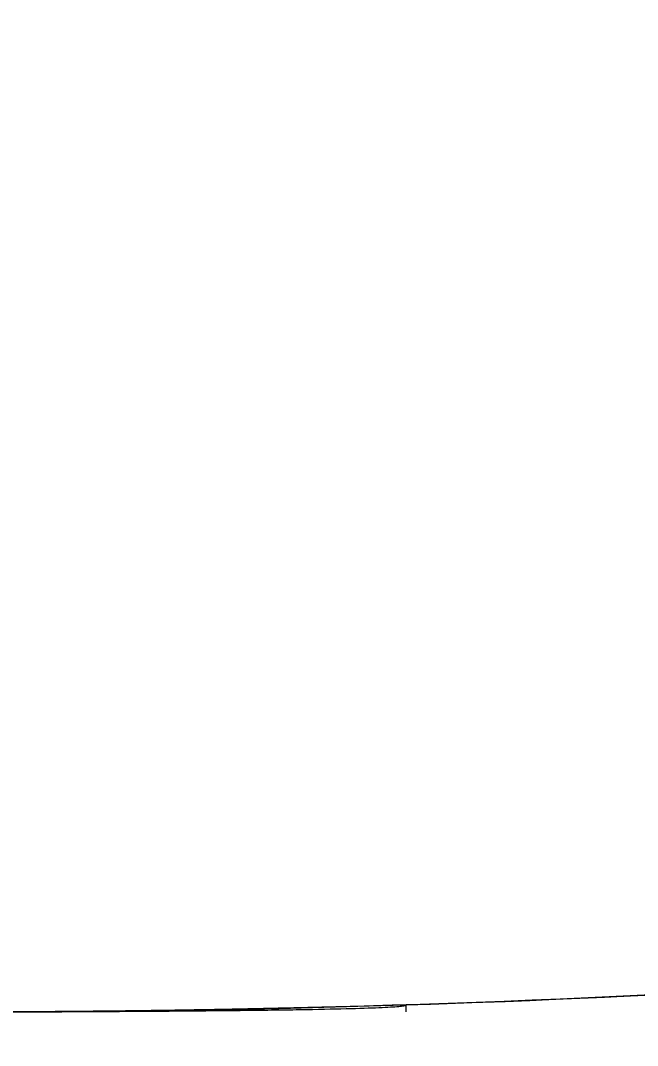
# Model space of a CAD drawing. Header units: millimetres. Extents: x 8883 to 11259, y -10160 to -6800.
# Drawn here: x 10828.18 to 10835.39, y -9136.4 to -9124.43 of the extents above; entities that cross this region are included whole.
import ezdxf

# ---------------------------------------------------------------- set-up
doc = ezdxf.new("R2010")
doc.units = ezdxf.units.MM
doc.layers.add('DIM', color=5, linetype='Continuous', lineweight=13)
doc.styles.add('ARIAL', font='arial.ttf')
doc.dimstyles.get("Standard").update_dxf_attribs({"dimtxt": 15, "dimasz": 15, "dimexe": 0.18, "dimexo": 0.0625, "dimgap": 4, "dimtad": 0, "dimdec": 1, "dimdsep": 46, "dimtxsty": 'ARIAL', "dimcen": 0, "dimclrd": 5, "dimclre": 5, "dimclrt": 5, "dimadec": 0, "dimazin": 0, "dimtfac": 1, "dimtdec": 1, "dimtofl": 0, "dimtmove": 0, "dimatfit": 3, "dimfxl": 1, "dimtolj": 1, "dimtzin": 0, "dimarcsym": 0})

# ---------------------------------------------------------------- blocks, each defined once
blk = doc.blocks.new('*D184')
at = {"layer": 'Defpoints', "color": 0, "transparency": 16777216}
for p in [(10844.315, -9079.145), (10701.336, -9125.132), (10844.315, -9299.148)]:
    blk.add_point(p, dxfattribs=at)
at = {"layer": 'DIM', "color": 5, "lineweight": -2, "transparency": 16777216}
for p, q in [((10844.315, -9079.208), (10844.315, -9299.328)), ((10701.336, -9125.194), (10701.336, -9299.328)), ((10683.336, -9299.148), (10665.336, -9299.148)), ((10701.336, -9299.148), (10719.336, -9299.148)), ((10719.336, -9299.148), (10723.685, -9299.148)), ((10826.315, -9299.148), (10771.76, -9299.148)), ((10844.315, -9299.148), (10826.315, -9299.148)), ((10862.315, -9299.148), (10880.315, -9299.148))]:
    blk.add_line(p, q, dxfattribs=at)
at = {"layer": 'DIM', "color": 5, "transparency": 16777216}
for points in [[(10683.336, -9296.148), (10683.336, -9302.148), (10701.336, -9299.148)], [(10862.315, -9296.148), (10862.315, -9302.148), (10844.315, -9299.148)]]:
    blk.add_solid(points, dxfattribs=at)
at = {"layer": 'DIM', "color": 5, "transparency": 16777216, "insert": (10747.723, -9299.148), "char_height": 18, "attachment_point": 5, "style": 'ARIAL'}
blk.add_mtext('\\A1;143', dxfattribs=at)

msp = doc.modelspace()

# ---------------------------------------------------------------- linework, layer by layer
at = {"linetype": 'Continuous', "lineweight": 18}
msp.add_line((10832.686, -9136.012), (10832.686, -9135.93), dxfattribs=at)
msp.add_arc((10827.441, -8971.573), 164.44, 257.19239, 274.96825, dxfattribs=at)
for points, knots in [([(10841.682, -9135.396), (10834.717, -9136.001), (10827.712, -9136.161), (10818.98, -9135.805), (10817.235, -9135.706), (10813.748, -9135.452), (10808.524, -9134.987), (10800.331, -9133.861), (10793.935, -9132.592), (10790.988, -9131.922)], [0, 0, 0, 0, 0.4067107, 0.4067107, 0.5083884, 0.5083884, 0.6100661, 0.8134215, 0.9892167, 0.9892167, 0.9892167, 0.9892167]), ([(10828.086, -9136.012), (10828.258, -9136.012), (10828.429, -9136.011), (10828.767, -9136.009), (10828.933, -9136.008), (10829.258, -9136.006), (10829.418, -9136.005), (10829.729, -9136.003), (10829.88, -9136.002), (10830.173, -9136), (10830.314, -9135.998), (10830.587, -9135.996), (10830.717, -9135.994), (10830.967, -9135.992), (10831.086, -9135.99), (10831.312, -9135.987), (10831.418, -9135.985), (10831.719, -9135.98), (10831.893, -9135.976), (10832.19, -9135.968), (10832.311, -9135.964), (10832.503, -9135.955), (10832.573, -9135.951), (10832.641, -9135.943), (10832.658, -9135.94), (10832.675, -9135.937), (10832.681, -9135.935), (10832.685, -9135.932), (10832.686, -9135.931), (10832.686, -9135.93), (10832.686, -9135.93), (10832.686, -9135.93), (10832.686, -9135.93), (10832.686, -9135.93), (10832.686, -9135.93), (10832.686, -9135.93), (10832.686, -9135.93), (10832.686, -9135.93), (10832.686, -9135.93), (10832.686, -9135.93), (10832.686, -9135.93), (10832.686, -9135.93)], [0, 0, 0, 0, 0.062465, 0.062465, 0.12493, 0.12493, 0.187396, 0.187396, 0.249861, 0.249861, 0.312326, 0.312326, 0.374791, 0.374791, 0.437256, 0.437256, 0.499721, 0.499721, 0.624652, 0.624652, 0.749582, 0.749582, 0.874512, 0.874512, 0.936978, 0.936978, 0.96821, 0.983827, 0.991635, 0.995539, 0.997491, 0.998467, 0.998955, 0.999199, 0.999321, 0.999382, 0.999412, 0.999412, 0.999443, 0.999443, 1, 1, 1, 1]), ([(10829.806, -9135.996), (10829.674, -9135.998), (10829.484, -9136.001), (10829.249, -9136.004), (10829.11, -9136.005), (10829.004, -9136.006), (10828.929, -9136.007), (10828.857, -9136.007), (10828.815, -9136.008), (10828.794, -9136.008)], [0, 0, 0, 0, 0.333333, 0.5, 0.666667, 0.75, 0.833333, 0.916667, 1, 1, 1, 1]), ([(10829.806, -9135.996), (10829.674, -9135.998), (10829.484, -9136.001), (10829.249, -9136.004), (10829.11, -9136.005), (10829.004, -9136.006), (10828.929, -9136.007), (10828.857, -9136.007), (10828.815, -9136.008), (10828.794, -9136.008)], [0, 0, 0, 0, 0.333333, 0.5, 0.666667, 0.75, 0.833333, 0.916667, 1, 1, 1, 1]), ([(10829.806, -9135.996), (10829.674, -9135.998), (10829.484, -9136.001), (10829.249, -9136.004), (10829.11, -9136.005), (10829.004, -9136.006), (10828.929, -9136.007), (10828.857, -9136.007), (10828.815, -9136.008), (10828.794, -9136.008)], [0, 0, 0, 0, 0.333333, 0.5, 0.666667, 0.75, 0.833333, 0.916667, 1, 1, 1, 1]), ([(10829.806, -9135.996), (10829.674, -9135.998), (10829.484, -9136.001), (10829.249, -9136.004), (10829.11, -9136.005), (10829.004, -9136.006), (10828.929, -9136.007), (10828.857, -9136.007), (10828.815, -9136.008), (10828.794, -9136.008)], [0, 0, 0, 0, 0.333333, 0.5, 0.666667, 0.75, 0.833333, 0.916667, 1, 1, 1, 1]), ([(10829.806, -9135.996), (10829.674, -9135.998), (10829.484, -9136.001), (10829.249, -9136.004), (10829.11, -9136.005), (10829.004, -9136.006), (10828.929, -9136.007), (10828.857, -9136.007), (10828.815, -9136.008), (10828.794, -9136.008)], [0, 0, 0, 0, 0.333333, 0.5, 0.666667, 0.75, 0.833333, 0.916667, 1, 1, 1, 1]), ([(10829.806, -9135.996), (10829.674, -9135.998), (10829.484, -9136.001), (10829.249, -9136.004), (10829.11, -9136.005), (10829.004, -9136.006), (10828.929, -9136.007), (10828.857, -9136.007), (10828.815, -9136.008), (10828.794, -9136.008)], [0, 0, 0, 0, 0.333333, 0.5, 0.666667, 0.75, 0.833333, 0.916667, 1, 1, 1, 1]), ([(10828.822, -9136.008), (10828.837, -9136.008), (10828.867, -9136.007), (10828.918, -9136.007), (10828.971, -9136.006), (10829.045, -9136.006), (10829.141, -9136.005), (10829.304, -9136.003), (10829.522, -9136), (10829.709, -9135.998), (10829.806, -9135.996)], [0, 0, 0, 0, 0.0625, 0.125, 0.1875, 0.25, 0.375, 0.5, 0.75, 1, 1, 1, 1]), ([(10828.822, -9136.008), (10828.837, -9136.008), (10828.867, -9136.007), (10828.918, -9136.007), (10828.971, -9136.006), (10829.045, -9136.006), (10829.141, -9136.005), (10829.304, -9136.003), (10829.522, -9136), (10829.709, -9135.998), (10829.806, -9135.996)], [0, 0, 0, 0, 0.0625, 0.125, 0.1875, 0.25, 0.375, 0.5, 0.75, 1, 1, 1, 1]), ([(10828.822, -9136.008), (10828.837, -9136.008), (10828.867, -9136.007), (10828.918, -9136.007), (10828.971, -9136.006), (10829.045, -9136.006), (10829.141, -9136.005), (10829.304, -9136.003), (10829.522, -9136), (10829.709, -9135.998), (10829.806, -9135.996)], [0, 0, 0, 0, 0.0625, 0.125, 0.1875, 0.25, 0.375, 0.5, 0.75, 1, 1, 1, 1]), ([(10828.822, -9136.008), (10828.837, -9136.008), (10828.867, -9136.007), (10828.918, -9136.007), (10828.971, -9136.006), (10829.045, -9136.006), (10829.141, -9136.005), (10829.304, -9136.003), (10829.522, -9136), (10829.709, -9135.998), (10829.806, -9135.996)], [0, 0, 0, 0, 0.0625, 0.125, 0.1875, 0.25, 0.375, 0.5, 0.75, 1, 1, 1, 1]), ([(10828.822, -9136.008), (10828.837, -9136.008), (10828.867, -9136.007), (10828.918, -9136.007), (10828.971, -9136.006), (10829.045, -9136.006), (10829.141, -9136.005), (10829.304, -9136.003), (10829.522, -9136), (10829.709, -9135.998), (10829.806, -9135.996)], [0, 0, 0, 0, 0.0625, 0.125, 0.1875, 0.25, 0.375, 0.5, 0.75, 1, 1, 1, 1]), ([(10828.822, -9136.008), (10828.837, -9136.008), (10828.867, -9136.007), (10828.918, -9136.007), (10828.971, -9136.006), (10829.045, -9136.006), (10829.141, -9136.005), (10829.304, -9136.003), (10829.522, -9136), (10829.709, -9135.998), (10829.806, -9135.996)], [0, 0, 0, 0, 0.0625, 0.125, 0.1875, 0.25, 0.375, 0.5, 0.75, 1, 1, 1, 1]), ([(10830.791, -9135.979), (10830.776, -9135.98), (10830.746, -9135.98), (10830.695, -9135.981), (10830.642, -9135.982), (10830.568, -9135.984), (10830.472, -9135.986), (10830.309, -9135.988), (10830.091, -9135.992), (10829.904, -9135.995), (10829.806, -9135.996)], [0, 0, 0, 0, 0.0625, 0.125, 0.1875, 0.25, 0.375, 0.5, 0.75, 1, 1, 1, 1]), ([(10829.806, -9135.996), (10829.903, -9135.995), (10830.09, -9135.992), (10830.308, -9135.988), (10830.47, -9135.986), (10830.566, -9135.984), (10830.64, -9135.982), (10830.693, -9135.981), (10830.744, -9135.98), (10830.774, -9135.98), (10830.789, -9135.979)], [0, 0, 0, 0, 0.25, 0.5, 0.625, 0.75, 0.8125, 0.875, 0.9375, 1, 1, 1, 1]), ([(10830.791, -9135.979), (10830.776, -9135.98), (10830.746, -9135.98), (10830.695, -9135.981), (10830.642, -9135.982), (10830.568, -9135.984), (10830.472, -9135.986), (10830.309, -9135.988), (10830.091, -9135.992), (10829.904, -9135.995), (10829.806, -9135.996)], [0, 0, 0, 0, 0.0625, 0.125, 0.1875, 0.25, 0.375, 0.5, 0.75, 1, 1, 1, 1]), ([(10829.806, -9135.996), (10829.903, -9135.995), (10830.09, -9135.992), (10830.308, -9135.988), (10830.47, -9135.986), (10830.566, -9135.984), (10830.64, -9135.982), (10830.693, -9135.981), (10830.744, -9135.98), (10830.774, -9135.98), (10830.789, -9135.979)], [0, 0, 0, 0, 0.25, 0.5, 0.625, 0.75, 0.8125, 0.875, 0.9375, 1, 1, 1, 1]), ([(10830.791, -9135.979), (10830.776, -9135.98), (10830.746, -9135.98), (10830.695, -9135.981), (10830.642, -9135.982), (10830.568, -9135.984), (10830.472, -9135.986), (10830.309, -9135.988), (10830.091, -9135.992), (10829.904, -9135.995), (10829.806, -9135.996)], [0, 0, 0, 0, 0.0625, 0.125, 0.1875, 0.25, 0.375, 0.5, 0.75, 1, 1, 1, 1]), ([(10829.806, -9135.996), (10829.903, -9135.995), (10830.09, -9135.992), (10830.308, -9135.988), (10830.47, -9135.986), (10830.566, -9135.984), (10830.64, -9135.982), (10830.693, -9135.981), (10830.744, -9135.98), (10830.774, -9135.98), (10830.789, -9135.979)], [0, 0, 0, 0, 0.25, 0.5, 0.625, 0.75, 0.8125, 0.875, 0.9375, 1, 1, 1, 1]), ([(10830.791, -9135.979), (10830.776, -9135.98), (10830.746, -9135.98), (10830.695, -9135.981), (10830.642, -9135.982), (10830.568, -9135.984), (10830.472, -9135.986), (10830.309, -9135.988), (10830.091, -9135.992), (10829.904, -9135.995), (10829.806, -9135.996)], [0, 0, 0, 0, 0.0625, 0.125, 0.1875, 0.25, 0.375, 0.5, 0.75, 1, 1, 1, 1]), ([(10829.806, -9135.996), (10829.903, -9135.995), (10830.09, -9135.992), (10830.308, -9135.988), (10830.47, -9135.986), (10830.566, -9135.984), (10830.64, -9135.982), (10830.693, -9135.981), (10830.744, -9135.98), (10830.774, -9135.98), (10830.789, -9135.979)], [0, 0, 0, 0, 0.25, 0.5, 0.625, 0.75, 0.8125, 0.875, 0.9375, 1, 1, 1, 1]), ([(10830.791, -9135.979), (10830.776, -9135.98), (10830.746, -9135.98), (10830.695, -9135.981), (10830.642, -9135.982), (10830.568, -9135.984), (10830.472, -9135.986), (10830.309, -9135.988), (10830.091, -9135.992), (10829.904, -9135.995), (10829.806, -9135.996)], [0, 0, 0, 0, 0.0625, 0.125, 0.1875, 0.25, 0.375, 0.5, 0.75, 1, 1, 1, 1]), ([(10829.806, -9135.996), (10829.903, -9135.995), (10830.09, -9135.992), (10830.308, -9135.988), (10830.47, -9135.986), (10830.566, -9135.984), (10830.64, -9135.982), (10830.693, -9135.981), (10830.744, -9135.98), (10830.774, -9135.98), (10830.789, -9135.979)], [0, 0, 0, 0, 0.25, 0.5, 0.625, 0.75, 0.8125, 0.875, 0.9375, 1, 1, 1, 1]), ([(10830.791, -9135.979), (10830.776, -9135.98), (10830.746, -9135.98), (10830.695, -9135.981), (10830.642, -9135.982), (10830.568, -9135.984), (10830.472, -9135.986), (10830.309, -9135.988), (10830.091, -9135.992), (10829.904, -9135.995), (10829.806, -9135.996)], [0, 0, 0, 0, 0.0625, 0.125, 0.1875, 0.25, 0.375, 0.5, 0.75, 1, 1, 1, 1]), ([(10829.806, -9135.996), (10829.903, -9135.995), (10830.09, -9135.992), (10830.308, -9135.988), (10830.47, -9135.986), (10830.566, -9135.984), (10830.64, -9135.982), (10830.693, -9135.981), (10830.744, -9135.98), (10830.774, -9135.98), (10830.789, -9135.979)], [0, 0, 0, 0, 0.25, 0.5, 0.625, 0.75, 0.8125, 0.875, 0.9375, 1, 1, 1, 1]), ([(10830.789, -9135.979), (10830.815, -9135.979), (10830.863, -9135.978), (10830.923, -9135.977), (10830.972, -9135.976), (10831.02, -9135.974), (10831.034, -9135.974), (10831.034, -9135.974)], [0, 0, 0, 0, 0.166667, 0.333333, 0.5, 0.666667, 1, 1, 1, 1]), ([(10830.789, -9135.979), (10830.815, -9135.979), (10830.863, -9135.978), (10830.923, -9135.977), (10830.972, -9135.976), (10831.02, -9135.974), (10831.034, -9135.974), (10831.034, -9135.974)], [0, 0, 0, 0, 0.166667, 0.333333, 0.5, 0.666667, 1, 1, 1, 1]), ([(10830.789, -9135.979), (10830.815, -9135.979), (10830.863, -9135.978), (10830.923, -9135.977), (10830.972, -9135.976), (10831.02, -9135.974), (10831.034, -9135.974), (10831.034, -9135.974)], [0, 0, 0, 0, 0.166667, 0.333333, 0.5, 0.666667, 1, 1, 1, 1]), ([(10830.789, -9135.979), (10830.815, -9135.979), (10830.863, -9135.978), (10830.923, -9135.977), (10830.972, -9135.976), (10831.02, -9135.974), (10831.034, -9135.974), (10831.034, -9135.974)], [0, 0, 0, 0, 0.166667, 0.333333, 0.5, 0.666667, 1, 1, 1, 1]), ([(10830.789, -9135.979), (10830.815, -9135.979), (10830.863, -9135.978), (10830.923, -9135.977), (10830.972, -9135.976), (10831.02, -9135.974), (10831.034, -9135.974), (10831.034, -9135.974)], [0, 0, 0, 0, 0.166667, 0.333333, 0.5, 0.666667, 1, 1, 1, 1]), ([(10830.789, -9135.979), (10830.815, -9135.979), (10830.863, -9135.978), (10830.923, -9135.977), (10830.972, -9135.976), (10831.02, -9135.974), (10831.034, -9135.974), (10831.034, -9135.974)], [0, 0, 0, 0, 0.166667, 0.333333, 0.5, 0.666667, 1, 1, 1, 1])]:
    msp.add_open_spline(points, degree=3, knots=knots, dxfattribs=at)
for points in [[(10832.39, -9135.939), (10835.492, -9135.845), (10838.591, -9135.664), (10841.682, -9135.396)], [(10828.274, -9136.011), (10828.274, -9136.011), (10828.299, -9136.011), (10828.415, -9136.011), (10828.542, -9136.01), (10828.617, -9136.009)], [(10828.274, -9136.011), (10828.274, -9136.011), (10828.299, -9136.011), (10828.415, -9136.011), (10828.542, -9136.01), (10828.617, -9136.009)], [(10828.274, -9136.011), (10828.274, -9136.011), (10828.286, -9136.011), (10828.345, -9136.011), (10828.411, -9136.011), (10828.45, -9136.01)], [(10828.473, -9136.01), (10828.428, -9136.01), (10828.354, -9136.011), (10828.288, -9136.011), (10828.274, -9136.011), (10828.274, -9136.011)], [(10828.274, -9136.011), (10828.274, -9136.011), (10828.286, -9136.011), (10828.345, -9136.011), (10828.411, -9136.011), (10828.45, -9136.01)], [(10828.274, -9136.011), (10828.274, -9136.011), (10828.286, -9136.011), (10828.345, -9136.011), (10828.411, -9136.011), (10828.45, -9136.01)], [(10828.503, -9136.01), (10828.451, -9136.01), (10828.366, -9136.011), (10828.29, -9136.011), (10828.274, -9136.011), (10828.274, -9136.011)], [(10828.503, -9136.01), (10828.451, -9136.01), (10828.366, -9136.011), (10828.29, -9136.011), (10828.274, -9136.011), (10828.274, -9136.011)], [(10828.274, -9136.011), (10828.274, -9136.011), (10828.286, -9136.011), (10828.345, -9136.011), (10828.411, -9136.011), (10828.45, -9136.01)], [(10828.503, -9136.01), (10828.451, -9136.01), (10828.366, -9136.011), (10828.29, -9136.011), (10828.274, -9136.011), (10828.274, -9136.011)], [(10828.274, -9136.011), (10828.274, -9136.011), (10828.289, -9136.011), (10828.364, -9136.011), (10828.447, -9136.01), (10828.497, -9136.01)], [(10828.503, -9136.01), (10828.451, -9136.01), (10828.366, -9136.011), (10828.29, -9136.011), (10828.274, -9136.011), (10828.274, -9136.011)], [(10828.274, -9136.011), (10828.274, -9136.011), (10828.286, -9136.011), (10828.345, -9136.011), (10828.411, -9136.011), (10828.45, -9136.01)], [(10828.274, -9136.011), (10828.274, -9136.011), (10828.289, -9136.011), (10828.364, -9136.011), (10828.447, -9136.01), (10828.497, -9136.01)], [(10828.274, -9136.011), (10828.274, -9136.011), (10828.289, -9136.011), (10828.364, -9136.011), (10828.447, -9136.01), (10828.497, -9136.01)], [(10828.274, -9136.011), (10828.274, -9136.011), (10828.286, -9136.011), (10828.345, -9136.011), (10828.411, -9136.011), (10828.45, -9136.01)], [(10828.274, -9136.011), (10828.274, -9136.011), (10828.289, -9136.011), (10828.364, -9136.011), (10828.447, -9136.01), (10828.497, -9136.01)], [(10828.473, -9136.01), (10828.428, -9136.01), (10828.354, -9136.011), (10828.288, -9136.011), (10828.274, -9136.011), (10828.274, -9136.011)], [(10828.372, -9136.011), (10828.35, -9136.011), (10828.314, -9136.011), (10828.281, -9136.011), (10828.274, -9136.011), (10828.274, -9136.011)], [(10828.372, -9136.011), (10828.35, -9136.011), (10828.314, -9136.011), (10828.281, -9136.011), (10828.274, -9136.011), (10828.274, -9136.011)], [(10828.372, -9136.011), (10828.35, -9136.011), (10828.314, -9136.011), (10828.281, -9136.011), (10828.274, -9136.011), (10828.274, -9136.011)], [(10828.372, -9136.011), (10828.35, -9136.011), (10828.314, -9136.011), (10828.281, -9136.011), (10828.274, -9136.011), (10828.274, -9136.011)], [(10828.372, -9136.011), (10828.35, -9136.011), (10828.314, -9136.011), (10828.281, -9136.011), (10828.274, -9136.011), (10828.274, -9136.011)], [(10828.372, -9136.011), (10828.35, -9136.011), (10828.314, -9136.011), (10828.281, -9136.011), (10828.274, -9136.011), (10828.274, -9136.011)], [(10828.653, -9136.009), (10828.612, -9136.009), (10828.537, -9136.01), (10828.445, -9136.01), (10828.394, -9136.011), (10828.372, -9136.011)], [(10828.653, -9136.009), (10828.612, -9136.009), (10828.537, -9136.01), (10828.445, -9136.01), (10828.394, -9136.011), (10828.372, -9136.011)], [(10828.653, -9136.009), (10828.612, -9136.009), (10828.537, -9136.01), (10828.445, -9136.01), (10828.394, -9136.011), (10828.372, -9136.011)], [(10828.653, -9136.009), (10828.612, -9136.009), (10828.537, -9136.01), (10828.445, -9136.01), (10828.394, -9136.011), (10828.372, -9136.011)], [(10828.653, -9136.009), (10828.612, -9136.009), (10828.537, -9136.01), (10828.445, -9136.01), (10828.394, -9136.011), (10828.372, -9136.011)], [(10828.653, -9136.009), (10828.612, -9136.009), (10828.537, -9136.01), (10828.445, -9136.01), (10828.394, -9136.011), (10828.372, -9136.011)], [(10828.45, -9136.01), (10828.49, -9136.01), (10828.58, -9136.01), (10828.751, -9136.008), (10828.881, -9136.007), (10828.951, -9136.007)], [(10828.45, -9136.01), (10828.49, -9136.01), (10828.58, -9136.01), (10828.751, -9136.008), (10828.881, -9136.007), (10828.951, -9136.007)], [(10828.45, -9136.01), (10828.49, -9136.01), (10828.58, -9136.01), (10828.751, -9136.008), (10828.881, -9136.007), (10828.951, -9136.007)], [(10828.45, -9136.01), (10828.49, -9136.01), (10828.58, -9136.01), (10828.751, -9136.008), (10828.881, -9136.007), (10828.951, -9136.007)], [(10828.45, -9136.01), (10828.49, -9136.01), (10828.58, -9136.01), (10828.751, -9136.008), (10828.881, -9136.007), (10828.951, -9136.007)], [(10828.45, -9136.01), (10828.49, -9136.01), (10828.58, -9136.01), (10828.751, -9136.008), (10828.881, -9136.007), (10828.951, -9136.007)], [(10829.021, -9136.006), (10828.944, -9136.007), (10828.802, -9136.008), (10828.617, -9136.009), (10828.517, -9136.01), (10828.473, -9136.01)], [(10829.021, -9136.006), (10828.944, -9136.007), (10828.802, -9136.008), (10828.617, -9136.009), (10828.517, -9136.01), (10828.473, -9136.01)], [(10828.497, -9136.01), (10828.546, -9136.01), (10828.653, -9136.009), (10828.837, -9136.008), (10828.975, -9136.006), (10829.047, -9136.006)], [(10828.497, -9136.01), (10828.546, -9136.01), (10828.653, -9136.009), (10828.837, -9136.008), (10828.975, -9136.006), (10829.047, -9136.006)], [(10828.497, -9136.01), (10828.546, -9136.01), (10828.653, -9136.009), (10828.837, -9136.008), (10828.975, -9136.006), (10829.047, -9136.006)], [(10828.497, -9136.01), (10828.546, -9136.01), (10828.653, -9136.009), (10828.837, -9136.008), (10828.975, -9136.006), (10829.047, -9136.006)], [(10829.057, -9136.005), (10828.985, -9136.006), (10828.847, -9136.007), (10828.661, -9136.009), (10828.553, -9136.01), (10828.503, -9136.01)], [(10829.057, -9136.005), (10828.985, -9136.006), (10828.847, -9136.007), (10828.661, -9136.009), (10828.553, -9136.01), (10828.503, -9136.01)], [(10829.057, -9136.005), (10828.985, -9136.006), (10828.847, -9136.007), (10828.661, -9136.009), (10828.553, -9136.01), (10828.503, -9136.01)], [(10829.057, -9136.005), (10828.985, -9136.006), (10828.847, -9136.007), (10828.661, -9136.009), (10828.553, -9136.01), (10828.503, -9136.01)], [(10828.576, -9136.01), (10828.576, -9136.01), (10828.588, -9136.009), (10828.641, -9136.009), (10828.7, -9136.009), (10828.735, -9136.008)], [(10828.576, -9136.01), (10828.576, -9136.01), (10828.588, -9136.009), (10828.641, -9136.009), (10828.7, -9136.009), (10828.735, -9136.008)], [(10828.576, -9136.01), (10828.576, -9136.01), (10828.587, -9136.009), (10828.633, -9136.009), (10828.685, -9136.009), (10828.716, -9136.009)], [(10828.674, -9136.009), (10828.653, -9136.009), (10828.616, -9136.009), (10828.584, -9136.009), (10828.576, -9136.01), (10828.576, -9136.01)], [(10828.576, -9136.01), (10828.576, -9136.01), (10828.587, -9136.009), (10828.633, -9136.009), (10828.685, -9136.009), (10828.716, -9136.009)], [(10828.711, -9136.009), (10828.681, -9136.009), (10828.631, -9136.009), (10828.586, -9136.009), (10828.576, -9136.01), (10828.576, -9136.01)], [(10828.711, -9136.009), (10828.681, -9136.009), (10828.631, -9136.009), (10828.586, -9136.009), (10828.576, -9136.01), (10828.576, -9136.01)], [(10828.711, -9136.009), (10828.681, -9136.009), (10828.631, -9136.009), (10828.586, -9136.009), (10828.576, -9136.01), (10828.576, -9136.01)], [(10828.576, -9136.01), (10828.576, -9136.01), (10828.587, -9136.009), (10828.633, -9136.009), (10828.685, -9136.009), (10828.716, -9136.009)], [(10828.711, -9136.009), (10828.681, -9136.009), (10828.631, -9136.009), (10828.586, -9136.009), (10828.576, -9136.01), (10828.576, -9136.01)], [(10828.674, -9136.009), (10828.653, -9136.009), (10828.616, -9136.009), (10828.584, -9136.009), (10828.576, -9136.01), (10828.576, -9136.01)], [(10828.576, -9136.01), (10828.576, -9136.01), (10828.587, -9136.009), (10828.633, -9136.009), (10828.685, -9136.009), (10828.716, -9136.009)], [(10828.794, -9136.008), (10828.77, -9136.008), (10828.727, -9136.008), (10828.673, -9136.009), (10828.63, -9136.009), (10828.6, -9136.009), (10828.582, -9136.009), (10828.578, -9136.01), (10828.578, -9136.01)], [(10828.578, -9136.01), (10828.578, -9136.01), (10828.583, -9136.009), (10828.604, -9136.009), (10828.639, -9136.009), (10828.687, -9136.009), (10828.748, -9136.008), (10828.796, -9136.008), (10828.822, -9136.008)], [(10828.794, -9136.008), (10828.77, -9136.008), (10828.727, -9136.008), (10828.673, -9136.009), (10828.63, -9136.009), (10828.6, -9136.009), (10828.582, -9136.009), (10828.578, -9136.01), (10828.578, -9136.01)], [(10828.578, -9136.01), (10828.578, -9136.01), (10828.583, -9136.009), (10828.604, -9136.009), (10828.639, -9136.009), (10828.687, -9136.009), (10828.748, -9136.008), (10828.796, -9136.008), (10828.822, -9136.008)], [(10828.794, -9136.008), (10828.77, -9136.008), (10828.727, -9136.008), (10828.673, -9136.009), (10828.63, -9136.009), (10828.6, -9136.009), (10828.582, -9136.009), (10828.578, -9136.01), (10828.578, -9136.01)], [(10828.578, -9136.01), (10828.578, -9136.01), (10828.583, -9136.009), (10828.604, -9136.009), (10828.639, -9136.009), (10828.687, -9136.009), (10828.748, -9136.008), (10828.796, -9136.008), (10828.822, -9136.008)], [(10828.794, -9136.008), (10828.77, -9136.008), (10828.727, -9136.008), (10828.673, -9136.009), (10828.63, -9136.009), (10828.6, -9136.009), (10828.582, -9136.009), (10828.578, -9136.01), (10828.578, -9136.01)], [(10828.578, -9136.01), (10828.578, -9136.01), (10828.583, -9136.009), (10828.604, -9136.009), (10828.639, -9136.009), (10828.687, -9136.009), (10828.748, -9136.008), (10828.796, -9136.008), (10828.822, -9136.008)], [(10828.794, -9136.008), (10828.77, -9136.008), (10828.727, -9136.008), (10828.673, -9136.009), (10828.63, -9136.009), (10828.6, -9136.009), (10828.582, -9136.009), (10828.578, -9136.01), (10828.578, -9136.01)], [(10828.578, -9136.01), (10828.578, -9136.01), (10828.583, -9136.009), (10828.604, -9136.009), (10828.639, -9136.009), (10828.687, -9136.009), (10828.748, -9136.008), (10828.796, -9136.008), (10828.822, -9136.008)], [(10828.578, -9136.01), (10828.578, -9136.01), (10828.583, -9136.009), (10828.604, -9136.009), (10828.639, -9136.009), (10828.687, -9136.009), (10828.748, -9136.008), (10828.796, -9136.008), (10828.822, -9136.008)], [(10828.794, -9136.008), (10828.77, -9136.008), (10828.727, -9136.008), (10828.673, -9136.009), (10828.63, -9136.009), (10828.6, -9136.009), (10828.582, -9136.009), (10828.578, -9136.01), (10828.578, -9136.01)], [(10828.617, -9136.009), (10828.719, -9136.009), (10828.957, -9136.007), (10829.394, -9136.002), (10829.713, -9135.998), (10829.882, -9135.995)], [(10828.617, -9136.009), (10828.719, -9136.009), (10828.957, -9136.007), (10829.394, -9136.002), (10829.713, -9135.998), (10829.882, -9135.995)], [(10829.098, -9136.005), (10829.043, -9136.006), (10828.936, -9136.007), (10828.786, -9136.008), (10828.696, -9136.009), (10828.653, -9136.009)], [(10829.098, -9136.005), (10829.043, -9136.006), (10828.936, -9136.007), (10828.786, -9136.008), (10828.696, -9136.009), (10828.653, -9136.009)], [(10829.098, -9136.005), (10829.043, -9136.006), (10828.936, -9136.007), (10828.786, -9136.008), (10828.696, -9136.009), (10828.653, -9136.009)], [(10829.098, -9136.005), (10829.043, -9136.006), (10828.936, -9136.007), (10828.786, -9136.008), (10828.696, -9136.009), (10828.653, -9136.009)], [(10829.098, -9136.005), (10829.043, -9136.006), (10828.936, -9136.007), (10828.786, -9136.008), (10828.696, -9136.009), (10828.653, -9136.009)], [(10829.098, -9136.005), (10829.043, -9136.006), (10828.936, -9136.007), (10828.786, -9136.008), (10828.696, -9136.009), (10828.653, -9136.009)], [(10829.045, -9136.006), (10828.993, -9136.006), (10828.895, -9136.007), (10828.769, -9136.008), (10828.703, -9136.009), (10828.674, -9136.009)], [(10829.045, -9136.006), (10828.993, -9136.006), (10828.895, -9136.007), (10828.769, -9136.008), (10828.703, -9136.009), (10828.674, -9136.009)], [(10829.035, -9136.006), (10828.993, -9136.006), (10828.913, -9136.007), (10828.804, -9136.008), (10828.741, -9136.008), (10828.711, -9136.009)], [(10829.035, -9136.006), (10828.993, -9136.006), (10828.913, -9136.007), (10828.804, -9136.008), (10828.741, -9136.008), (10828.711, -9136.009)], [(10829.035, -9136.006), (10828.993, -9136.006), (10828.913, -9136.007), (10828.804, -9136.008), (10828.741, -9136.008), (10828.711, -9136.009)], [(10829.035, -9136.006), (10828.993, -9136.006), (10828.913, -9136.007), (10828.804, -9136.008), (10828.741, -9136.008), (10828.711, -9136.009)], [(10828.716, -9136.009), (10828.746, -9136.008), (10828.812, -9136.008), (10828.926, -9136.007), (10829.011, -9136.006), (10829.055, -9136.006)], [(10828.716, -9136.009), (10828.746, -9136.008), (10828.812, -9136.008), (10828.926, -9136.007), (10829.011, -9136.006), (10829.055, -9136.006)], [(10828.716, -9136.009), (10828.746, -9136.008), (10828.812, -9136.008), (10828.926, -9136.007), (10829.011, -9136.006), (10829.055, -9136.006)], [(10828.716, -9136.009), (10828.746, -9136.008), (10828.812, -9136.008), (10828.926, -9136.007), (10829.011, -9136.006), (10829.055, -9136.006)], [(10828.735, -9136.008), (10828.761, -9136.008), (10828.822, -9136.008), (10828.93, -9136.007), (10829.008, -9136.006), (10829.049, -9136.006)], [(10828.735, -9136.008), (10828.761, -9136.008), (10828.822, -9136.008), (10828.93, -9136.007), (10829.008, -9136.006), (10829.049, -9136.006)], [(10828.951, -9136.007), (10829.036, -9136.006), (10829.214, -9136.004), (10829.502, -9136.001), (10829.703, -9135.998), (10829.806, -9135.996)], [(10828.951, -9136.007), (10829.036, -9136.006), (10829.214, -9136.004), (10829.502, -9136.001), (10829.703, -9135.998), (10829.806, -9135.996)], [(10828.951, -9136.007), (10829.036, -9136.006), (10829.214, -9136.004), (10829.502, -9136.001), (10829.703, -9135.998), (10829.806, -9135.996)], [(10828.951, -9136.007), (10829.036, -9136.006), (10829.214, -9136.004), (10829.502, -9136.001), (10829.703, -9135.998), (10829.806, -9135.996)], [(10828.951, -9136.007), (10829.036, -9136.006), (10829.214, -9136.004), (10829.502, -9136.001), (10829.703, -9135.998), (10829.806, -9135.996)], [(10828.951, -9136.007), (10829.036, -9136.006), (10829.214, -9136.004), (10829.502, -9136.001), (10829.703, -9135.998), (10829.806, -9135.996)], [(10829.049, -9136.006), (10829.04, -9136.006), (10829.03, -9136.006), (10829.021, -9136.006)], [(10829.049, -9136.006), (10829.04, -9136.006), (10829.03, -9136.006), (10829.021, -9136.006)], [(10829.383, -9136.002), (10829.353, -9136.002), (10829.287, -9136.003), (10829.17, -9136.004), (10829.082, -9136.005), (10829.035, -9136.006)], [(10829.383, -9136.002), (10829.353, -9136.002), (10829.287, -9136.003), (10829.17, -9136.004), (10829.082, -9136.005), (10829.035, -9136.006)], [(10829.383, -9136.002), (10829.353, -9136.002), (10829.287, -9136.003), (10829.17, -9136.004), (10829.082, -9136.005), (10829.035, -9136.006)], [(10829.383, -9136.002), (10829.353, -9136.002), (10829.287, -9136.003), (10829.17, -9136.004), (10829.082, -9136.005), (10829.035, -9136.006)], [(10829.739, -9135.997), (10829.654, -9135.999), (10829.489, -9136.001), (10829.255, -9136.003), (10829.112, -9136.005), (10829.045, -9136.006)], [(10829.739, -9135.997), (10829.654, -9135.999), (10829.489, -9136.001), (10829.255, -9136.003), (10829.112, -9136.005), (10829.045, -9136.006)], [(10829.047, -9136.006), (10829.095, -9136.005), (10829.186, -9136.004), (10829.313, -9136.003), (10829.386, -9136.002), (10829.42, -9136.002)], [(10829.047, -9136.006), (10829.095, -9136.005), (10829.186, -9136.004), (10829.313, -9136.003), (10829.386, -9136.002), (10829.42, -9136.002)], [(10829.047, -9136.006), (10829.095, -9136.005), (10829.186, -9136.004), (10829.313, -9136.003), (10829.386, -9136.002), (10829.42, -9136.002)], [(10829.047, -9136.006), (10829.095, -9136.005), (10829.186, -9136.004), (10829.313, -9136.003), (10829.386, -9136.002), (10829.42, -9136.002)], [(10829.055, -9136.006), (10829.098, -9136.005), (10829.179, -9136.004), (10829.29, -9136.003), (10829.354, -9136.002), (10829.385, -9136.002)], [(10829.055, -9136.006), (10829.098, -9136.005), (10829.179, -9136.004), (10829.29, -9136.003), (10829.354, -9136.002), (10829.385, -9136.002)], [(10829.055, -9136.006), (10829.098, -9136.005), (10829.179, -9136.004), (10829.29, -9136.003), (10829.354, -9136.002), (10829.385, -9136.002)], [(10829.055, -9136.006), (10829.098, -9136.005), (10829.179, -9136.004), (10829.29, -9136.003), (10829.354, -9136.002), (10829.385, -9136.002)], [(10829.422, -9136.002), (10829.388, -9136.002), (10829.316, -9136.003), (10829.193, -9136.004), (10829.104, -9136.005), (10829.057, -9136.005)], [(10829.422, -9136.002), (10829.388, -9136.002), (10829.316, -9136.003), (10829.193, -9136.004), (10829.104, -9136.005), (10829.057, -9136.005)], [(10829.422, -9136.002), (10829.388, -9136.002), (10829.316, -9136.003), (10829.193, -9136.004), (10829.104, -9136.005), (10829.057, -9136.005)], [(10829.422, -9136.002), (10829.388, -9136.002), (10829.316, -9136.003), (10829.193, -9136.004), (10829.104, -9136.005), (10829.057, -9136.005)], [(10829.806, -9135.996), (10829.722, -9135.998), (10829.558, -9136), (10829.32, -9136.003), (10829.171, -9136.004), (10829.098, -9136.005)], [(10829.806, -9135.996), (10829.722, -9135.998), (10829.558, -9136), (10829.32, -9136.003), (10829.171, -9136.004), (10829.098, -9136.005)], [(10829.806, -9135.996), (10829.722, -9135.998), (10829.558, -9136), (10829.32, -9136.003), (10829.171, -9136.004), (10829.098, -9136.005)], [(10829.806, -9135.996), (10829.722, -9135.998), (10829.558, -9136), (10829.32, -9136.003), (10829.171, -9136.004), (10829.098, -9136.005)], [(10829.806, -9135.996), (10829.722, -9135.998), (10829.558, -9136), (10829.32, -9136.003), (10829.171, -9136.004), (10829.098, -9136.005)], [(10829.806, -9135.996), (10829.722, -9135.998), (10829.558, -9136), (10829.32, -9136.003), (10829.171, -9136.004), (10829.098, -9136.005)], [(10829.612, -9135.999), (10829.551, -9136), (10829.451, -9136.001), (10829.36, -9136.002), (10829.34, -9136.002), (10829.34, -9136.002)], [(10829.612, -9135.999), (10829.551, -9136), (10829.451, -9136.001), (10829.36, -9136.002), (10829.34, -9136.002), (10829.34, -9136.002)], [(10829.34, -9136.002), (10829.34, -9136.002), (10829.347, -9136.002), (10829.379, -9136.002), (10829.416, -9136.002), (10829.438, -9136.001)], [(10829.34, -9136.002), (10829.34, -9136.002), (10829.347, -9136.002), (10829.379, -9136.002), (10829.416, -9136.002), (10829.438, -9136.001)], [(10829.518, -9136), (10829.518, -9136), (10829.509, -9136), (10829.464, -9136.001), (10829.414, -9136.002), (10829.383, -9136.002)], [(10829.518, -9136), (10829.518, -9136), (10829.509, -9136), (10829.464, -9136.001), (10829.414, -9136.002), (10829.383, -9136.002)], [(10829.518, -9136), (10829.518, -9136), (10829.509, -9136), (10829.464, -9136.001), (10829.414, -9136.002), (10829.383, -9136.002)], [(10829.518, -9136), (10829.518, -9136), (10829.509, -9136), (10829.464, -9136.001), (10829.414, -9136.002), (10829.383, -9136.002)], [(10829.385, -9136.002), (10829.415, -9136.002), (10829.465, -9136.001), (10829.509, -9136), (10829.518, -9136), (10829.518, -9136)], [(10829.385, -9136.002), (10829.415, -9136.002), (10829.465, -9136.001), (10829.509, -9136), (10829.518, -9136), (10829.518, -9136)], [(10829.385, -9136.002), (10829.415, -9136.002), (10829.465, -9136.001), (10829.509, -9136), (10829.518, -9136), (10829.518, -9136)], [(10829.385, -9136.002), (10829.415, -9136.002), (10829.465, -9136.001), (10829.509, -9136), (10829.518, -9136), (10829.518, -9136)], [(10829.42, -9136.002), (10829.456, -9136.001), (10829.521, -9136), (10829.602, -9135.999), (10829.642, -9135.999), (10829.659, -9135.998)], [(10829.42, -9136.002), (10829.456, -9136.001), (10829.521, -9136), (10829.602, -9135.999), (10829.642, -9135.999), (10829.659, -9135.998)], [(10829.42, -9136.002), (10829.456, -9136.001), (10829.521, -9136), (10829.602, -9135.999), (10829.642, -9135.999), (10829.659, -9135.998)], [(10829.42, -9136.002), (10829.456, -9136.001), (10829.521, -9136), (10829.602, -9135.999), (10829.642, -9135.999), (10829.659, -9135.998)], [(10829.659, -9135.998), (10829.641, -9135.999), (10829.601, -9135.999), (10829.521, -9136), (10829.457, -9136.001), (10829.422, -9136.002)], [(10829.659, -9135.998), (10829.641, -9135.999), (10829.601, -9135.999), (10829.521, -9136), (10829.457, -9136.001), (10829.422, -9136.002)], [(10829.659, -9135.998), (10829.641, -9135.999), (10829.601, -9135.999), (10829.521, -9136), (10829.457, -9136.001), (10829.422, -9136.002)], [(10829.659, -9135.998), (10829.641, -9135.999), (10829.601, -9135.999), (10829.521, -9136), (10829.457, -9136.001), (10829.422, -9136.002)], [(10829.438, -9136.001), (10829.459, -9136.001), (10829.511, -9136), (10829.612, -9135.999), (10829.694, -9135.998), (10829.739, -9135.997)], [(10829.438, -9136.001), (10829.459, -9136.001), (10829.511, -9136), (10829.612, -9135.999), (10829.694, -9135.998), (10829.739, -9135.997)], [(10830.312, -9135.988), (10830.218, -9135.99), (10830.04, -9135.993), (10829.805, -9135.996), (10829.673, -9135.998), (10829.612, -9135.999)], [(10830.312, -9135.988), (10830.218, -9135.99), (10830.04, -9135.993), (10829.805, -9135.996), (10829.673, -9135.998), (10829.612, -9135.999)], [(10829.95, -9135.994), (10829.905, -9135.995), (10829.824, -9135.996), (10829.726, -9135.998), (10829.679, -9135.998), (10829.659, -9135.998)], [(10829.95, -9135.994), (10829.905, -9135.995), (10829.824, -9135.996), (10829.726, -9135.998), (10829.679, -9135.998), (10829.659, -9135.998)], [(10829.95, -9135.994), (10829.905, -9135.995), (10829.824, -9135.996), (10829.726, -9135.998), (10829.679, -9135.998), (10829.659, -9135.998)], [(10829.95, -9135.994), (10829.905, -9135.995), (10829.824, -9135.996), (10829.726, -9135.998), (10829.679, -9135.998), (10829.659, -9135.998)], [(10829.659, -9135.998), (10829.675, -9135.998), (10829.716, -9135.998), (10829.807, -9135.996), (10829.885, -9135.995), (10829.929, -9135.995)], [(10829.659, -9135.998), (10829.675, -9135.998), (10829.716, -9135.998), (10829.807, -9135.996), (10829.885, -9135.995), (10829.929, -9135.995)], [(10829.659, -9135.998), (10829.675, -9135.998), (10829.716, -9135.998), (10829.807, -9135.996), (10829.885, -9135.995), (10829.929, -9135.995)], [(10829.659, -9135.998), (10829.675, -9135.998), (10829.716, -9135.998), (10829.807, -9135.996), (10829.885, -9135.995), (10829.929, -9135.995)], [(10829.845, -9135.996), (10829.805, -9135.996), (10829.739, -9135.997), (10829.678, -9135.998), (10829.665, -9135.998), (10829.665, -9135.998)], [(10829.665, -9135.998), (10829.665, -9135.998), (10829.678, -9135.998), (10829.739, -9135.997), (10829.805, -9135.996), (10829.845, -9135.996)], [(10829.665, -9135.998), (10829.665, -9135.998), (10829.678, -9135.998), (10829.739, -9135.997), (10829.805, -9135.996), (10829.845, -9135.996)], [(10829.845, -9135.996), (10829.805, -9135.996), (10829.739, -9135.997), (10829.678, -9135.998), (10829.665, -9135.998), (10829.665, -9135.998)], [(10829.806, -9135.996), (10829.968, -9135.994), (10830.275, -9135.989), (10830.696, -9135.981), (10830.927, -9135.977), (10831.027, -9135.974)], [(10829.806, -9135.996), (10829.968, -9135.994), (10830.275, -9135.989), (10830.696, -9135.981), (10830.927, -9135.977), (10831.027, -9135.974)], [(10829.806, -9135.996), (10829.968, -9135.994), (10830.275, -9135.989), (10830.696, -9135.981), (10830.927, -9135.977), (10831.027, -9135.974)], [(10829.806, -9135.996), (10829.968, -9135.994), (10830.275, -9135.989), (10830.696, -9135.981), (10830.927, -9135.977), (10831.027, -9135.974)], [(10829.806, -9135.996), (10829.968, -9135.994), (10830.275, -9135.989), (10830.696, -9135.981), (10830.927, -9135.977), (10831.027, -9135.974)], [(10829.806, -9135.996), (10829.968, -9135.994), (10830.275, -9135.989), (10830.696, -9135.981), (10830.927, -9135.977), (10831.027, -9135.974)], [(10830.659, -9135.982), (10830.574, -9135.984), (10830.397, -9135.987), (10830.11, -9135.992), (10829.909, -9135.995), (10829.806, -9135.996)], [(10830.659, -9135.982), (10830.574, -9135.984), (10830.397, -9135.987), (10830.11, -9135.992), (10829.909, -9135.995), (10829.806, -9135.996)], [(10830.659, -9135.982), (10830.574, -9135.984), (10830.397, -9135.987), (10830.11, -9135.992), (10829.909, -9135.995), (10829.806, -9135.996)], [(10830.659, -9135.982), (10830.574, -9135.984), (10830.397, -9135.987), (10830.11, -9135.992), (10829.909, -9135.995), (10829.806, -9135.996)], [(10830.659, -9135.982), (10830.574, -9135.984), (10830.397, -9135.987), (10830.11, -9135.992), (10829.909, -9135.995), (10829.806, -9135.996)], [(10830.659, -9135.982), (10830.574, -9135.984), (10830.397, -9135.987), (10830.11, -9135.992), (10829.909, -9135.995), (10829.806, -9135.996)], [(10829.991, -9135.994), (10829.953, -9135.994), (10829.889, -9135.995), (10829.831, -9135.996), (10829.819, -9135.996), (10829.819, -9135.996)], [(10829.991, -9135.994), (10829.953, -9135.994), (10829.889, -9135.995), (10829.831, -9135.996), (10829.819, -9135.996), (10829.819, -9135.996)], [(10829.991, -9135.994), (10829.953, -9135.994), (10829.889, -9135.995), (10829.831, -9135.996), (10829.819, -9135.996), (10829.819, -9135.996)], [(10829.819, -9135.996), (10829.819, -9135.996), (10829.832, -9135.996), (10829.89, -9135.995), (10829.955, -9135.994), (10829.993, -9135.994)], [(10829.991, -9135.994), (10829.953, -9135.994), (10829.889, -9135.995), (10829.831, -9135.996), (10829.819, -9135.996), (10829.819, -9135.996)], [(10829.819, -9135.996), (10829.819, -9135.996), (10829.832, -9135.996), (10829.89, -9135.995), (10829.955, -9135.994), (10829.993, -9135.994)], [(10829.819, -9135.996), (10829.819, -9135.996), (10829.832, -9135.996), (10829.89, -9135.995), (10829.955, -9135.994), (10829.993, -9135.994)], [(10829.819, -9135.996), (10829.819, -9135.996), (10829.832, -9135.996), (10829.89, -9135.995), (10829.955, -9135.994), (10829.993, -9135.994)], [(10829.845, -9135.996), (10829.865, -9135.996), (10829.908, -9135.995), (10829.98, -9135.994), (10830.06, -9135.993), (10830.147, -9135.991), (10830.238, -9135.99), (10830.302, -9135.989), (10830.334, -9135.988)], [(10829.845, -9135.996), (10829.865, -9135.996), (10829.908, -9135.995), (10829.98, -9135.994), (10830.06, -9135.993), (10830.147, -9135.991), (10830.238, -9135.99), (10830.302, -9135.989), (10830.334, -9135.988)], [(10830.314, -9135.988), (10830.251, -9135.989), (10830.132, -9135.991), (10829.973, -9135.994), (10829.885, -9135.995), (10829.845, -9135.996)], [(10830.314, -9135.988), (10830.251, -9135.989), (10830.132, -9135.991), (10829.973, -9135.994), (10829.885, -9135.995), (10829.845, -9135.996)], [(10829.882, -9135.995), (10830.032, -9135.993), (10830.314, -9135.989), (10830.702, -9135.981), (10830.911, -9135.977), (10831, -9135.975)], [(10829.882, -9135.995), (10830.032, -9135.993), (10830.314, -9135.989), (10830.702, -9135.981), (10830.911, -9135.977), (10831, -9135.975)], [(10829.929, -9135.995), (10829.973, -9135.994), (10830.067, -9135.992), (10830.234, -9135.99), (10830.355, -9135.988), (10830.418, -9135.986)], [(10829.929, -9135.995), (10829.973, -9135.994), (10830.067, -9135.992), (10830.234, -9135.99), (10830.355, -9135.988), (10830.418, -9135.986)], [(10829.929, -9135.995), (10829.973, -9135.994), (10830.067, -9135.992), (10830.234, -9135.99), (10830.355, -9135.988), (10830.418, -9135.986)], [(10829.929, -9135.995), (10829.973, -9135.994), (10830.067, -9135.992), (10830.234, -9135.99), (10830.355, -9135.988), (10830.418, -9135.986)], [(10830.428, -9135.986), (10830.367, -9135.987), (10830.25, -9135.989), (10830.09, -9135.992), (10829.995, -9135.994), (10829.95, -9135.994)], [(10830.428, -9135.986), (10830.367, -9135.987), (10830.25, -9135.989), (10830.09, -9135.992), (10829.995, -9135.994), (10829.95, -9135.994)], [(10830.428, -9135.986), (10830.367, -9135.987), (10830.25, -9135.989), (10830.09, -9135.992), (10829.995, -9135.994), (10829.95, -9135.994)], [(10830.428, -9135.986), (10830.367, -9135.987), (10830.25, -9135.989), (10830.09, -9135.992), (10829.995, -9135.994), (10829.95, -9135.994)], [(10830.42, -9135.986), (10830.362, -9135.988), (10830.253, -9135.989), (10830.109, -9135.992), (10830.028, -9135.993), (10829.991, -9135.994)], [(10830.42, -9135.986), (10830.362, -9135.988), (10830.253, -9135.989), (10830.109, -9135.992), (10830.028, -9135.993), (10829.991, -9135.994)], [(10830.42, -9135.986), (10830.362, -9135.988), (10830.253, -9135.989), (10830.109, -9135.992), (10830.028, -9135.993), (10829.991, -9135.994)], [(10830.42, -9135.986), (10830.362, -9135.988), (10830.253, -9135.989), (10830.109, -9135.992), (10830.028, -9135.993), (10829.991, -9135.994)], [(10829.993, -9135.994), (10830.031, -9135.993), (10830.115, -9135.992), (10830.262, -9135.989), (10830.373, -9135.987), (10830.433, -9135.986)], [(10829.993, -9135.994), (10830.031, -9135.993), (10830.115, -9135.992), (10830.262, -9135.989), (10830.373, -9135.987), (10830.433, -9135.986)], [(10829.993, -9135.994), (10830.031, -9135.993), (10830.115, -9135.992), (10830.262, -9135.989), (10830.373, -9135.987), (10830.433, -9135.986)], [(10829.993, -9135.994), (10830.031, -9135.993), (10830.115, -9135.992), (10830.262, -9135.989), (10830.373, -9135.987), (10830.433, -9135.986)], [(10830.838, -9135.978), (10830.784, -9135.979), (10830.674, -9135.982), (10830.5, -9135.985), (10830.376, -9135.987), (10830.312, -9135.988)], [(10830.838, -9135.978), (10830.784, -9135.979), (10830.674, -9135.982), (10830.5, -9135.985), (10830.376, -9135.987), (10830.312, -9135.988)], [(10830.678, -9135.982), (10830.64, -9135.982), (10830.562, -9135.984), (10830.441, -9135.986), (10830.357, -9135.988), (10830.314, -9135.988)], [(10830.678, -9135.982), (10830.64, -9135.982), (10830.562, -9135.984), (10830.441, -9135.986), (10830.357, -9135.988), (10830.314, -9135.988)], [(10830.334, -9135.988), (10830.368, -9135.987), (10830.434, -9135.986), (10830.529, -9135.984), (10830.62, -9135.983), (10830.704, -9135.981), (10830.779, -9135.98), (10830.824, -9135.979), (10830.846, -9135.978)], [(10830.334, -9135.988), (10830.368, -9135.987), (10830.434, -9135.986), (10830.529, -9135.984), (10830.62, -9135.983), (10830.704, -9135.981), (10830.779, -9135.98), (10830.824, -9135.979), (10830.846, -9135.978)], [(10830.418, -9135.986), (10830.506, -9135.985), (10830.671, -9135.982), (10830.891, -9135.977), (10831.017, -9135.975), (10831.076, -9135.973)], [(10830.418, -9135.986), (10830.506, -9135.985), (10830.671, -9135.982), (10830.891, -9135.977), (10831.017, -9135.975), (10831.076, -9135.973)], [(10830.418, -9135.986), (10830.506, -9135.985), (10830.671, -9135.982), (10830.891, -9135.977), (10831.017, -9135.975), (10831.076, -9135.973)], [(10830.418, -9135.986), (10830.506, -9135.985), (10830.671, -9135.982), (10830.891, -9135.977), (10831.017, -9135.975), (10831.076, -9135.973)], [(10830.725, -9135.981), (10830.692, -9135.981), (10830.625, -9135.983), (10830.525, -9135.985), (10830.455, -9135.986), (10830.42, -9135.986)], [(10830.725, -9135.981), (10830.692, -9135.981), (10830.625, -9135.983), (10830.525, -9135.985), (10830.455, -9135.986), (10830.42, -9135.986)], [(10830.725, -9135.981), (10830.692, -9135.981), (10830.625, -9135.983), (10830.525, -9135.985), (10830.455, -9135.986), (10830.42, -9135.986)], [(10830.725, -9135.981), (10830.692, -9135.981), (10830.625, -9135.983), (10830.525, -9135.985), (10830.455, -9135.986), (10830.42, -9135.986)], [(10831.075, -9135.973), (10831.017, -9135.975), (10830.891, -9135.977), (10830.675, -9135.982), (10830.514, -9135.985), (10830.428, -9135.986)], [(10831.075, -9135.973), (10831.017, -9135.975), (10830.891, -9135.977), (10830.675, -9135.982), (10830.514, -9135.985), (10830.428, -9135.986)], [(10831.075, -9135.973), (10831.017, -9135.975), (10830.891, -9135.977), (10830.675, -9135.982), (10830.514, -9135.985), (10830.428, -9135.986)], [(10831.075, -9135.973), (10831.017, -9135.975), (10830.891, -9135.977), (10830.675, -9135.982), (10830.514, -9135.985), (10830.428, -9135.986)], [(10830.433, -9135.986), (10830.491, -9135.985), (10830.601, -9135.983), (10830.746, -9135.98), (10830.827, -9135.979), (10830.865, -9135.978)], [(10830.433, -9135.986), (10830.491, -9135.985), (10830.601, -9135.983), (10830.746, -9135.98), (10830.827, -9135.979), (10830.865, -9135.978)], [(10830.433, -9135.986), (10830.491, -9135.985), (10830.601, -9135.983), (10830.746, -9135.98), (10830.827, -9135.979), (10830.865, -9135.978)], [(10830.433, -9135.986), (10830.491, -9135.985), (10830.601, -9135.983), (10830.746, -9135.98), (10830.827, -9135.979), (10830.865, -9135.978)], [(10831.161, -9135.971), (10831.121, -9135.972), (10831.031, -9135.974), (10830.86, -9135.978), (10830.729, -9135.981), (10830.659, -9135.982)], [(10831.161, -9135.971), (10831.121, -9135.972), (10831.031, -9135.974), (10830.86, -9135.978), (10830.729, -9135.981), (10830.659, -9135.982)], [(10831.161, -9135.971), (10831.121, -9135.972), (10831.031, -9135.974), (10830.86, -9135.978), (10830.729, -9135.981), (10830.659, -9135.982)], [(10831.161, -9135.971), (10831.121, -9135.972), (10831.031, -9135.974), (10830.86, -9135.978), (10830.729, -9135.981), (10830.659, -9135.982)], [(10831.161, -9135.971), (10831.121, -9135.972), (10831.031, -9135.974), (10830.86, -9135.978), (10830.729, -9135.981), (10830.659, -9135.982)], [(10831.161, -9135.971), (10831.121, -9135.972), (10831.031, -9135.974), (10830.86, -9135.978), (10830.729, -9135.981), (10830.659, -9135.982)], [(10830.945, -9135.976), (10830.924, -9135.977), (10830.877, -9135.978), (10830.788, -9135.979), (10830.717, -9135.981), (10830.678, -9135.982)], [(10830.945, -9135.976), (10830.924, -9135.977), (10830.877, -9135.978), (10830.788, -9135.979), (10830.717, -9135.981), (10830.678, -9135.982)], [(10830.954, -9135.976), (10830.936, -9135.976), (10830.895, -9135.977), (10830.819, -9135.979), (10830.758, -9135.98), (10830.725, -9135.981)], [(10830.954, -9135.976), (10830.936, -9135.976), (10830.895, -9135.977), (10830.819, -9135.979), (10830.758, -9135.98), (10830.725, -9135.981)], [(10830.954, -9135.976), (10830.936, -9135.976), (10830.895, -9135.977), (10830.819, -9135.979), (10830.758, -9135.98), (10830.725, -9135.981)], [(10830.954, -9135.976), (10830.936, -9135.976), (10830.895, -9135.977), (10830.819, -9135.979), (10830.758, -9135.98), (10830.725, -9135.981)], [(10831.034, -9135.974), (10831.034, -9135.974), (10831.03, -9135.974), (10831.009, -9135.975), (10830.974, -9135.975), (10830.925, -9135.977), (10830.865, -9135.978), (10830.817, -9135.979), (10830.791, -9135.979)], [(10831.034, -9135.974), (10831.034, -9135.974), (10831.03, -9135.974), (10831.009, -9135.975), (10830.974, -9135.975), (10830.925, -9135.977), (10830.865, -9135.978), (10830.817, -9135.979), (10830.791, -9135.979)], [(10831.034, -9135.974), (10831.034, -9135.974), (10831.03, -9135.974), (10831.009, -9135.975), (10830.974, -9135.975), (10830.925, -9135.977), (10830.865, -9135.978), (10830.817, -9135.979), (10830.791, -9135.979)], [(10831.034, -9135.974), (10831.034, -9135.974), (10831.03, -9135.974), (10831.009, -9135.975), (10830.974, -9135.975), (10830.925, -9135.977), (10830.865, -9135.978), (10830.817, -9135.979), (10830.791, -9135.979)], [(10831.034, -9135.974), (10831.034, -9135.974), (10831.03, -9135.974), (10831.009, -9135.975), (10830.974, -9135.975), (10830.925, -9135.977), (10830.865, -9135.978), (10830.817, -9135.979), (10830.791, -9135.979)], [(10831.034, -9135.974), (10831.034, -9135.974), (10831.03, -9135.974), (10831.009, -9135.975), (10830.974, -9135.975), (10830.925, -9135.977), (10830.865, -9135.978), (10830.817, -9135.979), (10830.791, -9135.979)], [(10831.208, -9135.97), (10831.179, -9135.971), (10831.114, -9135.972), (10830.991, -9135.975), (10830.892, -9135.977), (10830.838, -9135.978)], [(10831.208, -9135.97), (10831.179, -9135.971), (10831.114, -9135.972), (10830.991, -9135.975), (10830.892, -9135.977), (10830.838, -9135.978)], [(10830.846, -9135.978), (10830.888, -9135.977), (10830.958, -9135.976), (10831.021, -9135.974), (10831.034, -9135.974), (10831.034, -9135.974)], [(10830.846, -9135.978), (10830.888, -9135.977), (10830.958, -9135.976), (10831.021, -9135.974), (10831.034, -9135.974), (10831.034, -9135.974)], [(10830.865, -9135.978), (10830.903, -9135.977), (10830.965, -9135.976), (10831.022, -9135.974), (10831.034, -9135.974), (10831.034, -9135.974)], [(10830.865, -9135.978), (10830.903, -9135.977), (10830.965, -9135.976), (10831.022, -9135.974), (10831.034, -9135.974), (10831.034, -9135.974)], [(10830.865, -9135.978), (10830.903, -9135.977), (10830.965, -9135.976), (10831.022, -9135.974), (10831.034, -9135.974), (10831.034, -9135.974)], [(10830.865, -9135.978), (10830.903, -9135.977), (10830.965, -9135.976), (10831.022, -9135.974), (10831.034, -9135.974), (10831.034, -9135.974)], [(10831.034, -9135.974), (10831.034, -9135.974), (10831.027, -9135.974), (10830.998, -9135.975), (10830.965, -9135.976), (10830.945, -9135.976)], [(10831.034, -9135.974), (10831.034, -9135.974), (10831.027, -9135.974), (10830.998, -9135.975), (10830.965, -9135.976), (10830.945, -9135.976)], [(10831.034, -9135.974), (10831.034, -9135.974), (10831.028, -9135.974), (10831.002, -9135.975), (10830.972, -9135.976), (10830.954, -9135.976)], [(10831.034, -9135.974), (10831.034, -9135.974), (10831.028, -9135.974), (10831.002, -9135.975), (10830.972, -9135.976), (10830.954, -9135.976)], [(10831.034, -9135.974), (10831.034, -9135.974), (10831.028, -9135.974), (10831.002, -9135.975), (10830.972, -9135.976), (10830.954, -9135.976)], [(10831.034, -9135.974), (10831.034, -9135.974), (10831.028, -9135.974), (10831.002, -9135.975), (10830.972, -9135.976), (10830.954, -9135.976)], [(10831, -9135.975), (10831.074, -9135.973), (10831.199, -9135.971), (10831.312, -9135.968), (10831.337, -9135.967), (10831.337, -9135.967)], [(10831, -9135.975), (10831.074, -9135.973), (10831.199, -9135.971), (10831.312, -9135.968), (10831.337, -9135.967), (10831.337, -9135.967)], [(10831.027, -9135.974), (10831.095, -9135.973), (10831.209, -9135.97), (10831.314, -9135.968), (10831.337, -9135.967), (10831.337, -9135.967)], [(10831.027, -9135.974), (10831.095, -9135.973), (10831.209, -9135.97), (10831.314, -9135.968), (10831.337, -9135.967), (10831.337, -9135.967)], [(10831.027, -9135.974), (10831.095, -9135.973), (10831.209, -9135.97), (10831.314, -9135.968), (10831.337, -9135.967), (10831.337, -9135.967)], [(10831.027, -9135.974), (10831.095, -9135.973), (10831.209, -9135.97), (10831.314, -9135.968), (10831.337, -9135.967), (10831.337, -9135.967)], [(10831.027, -9135.974), (10831.095, -9135.973), (10831.209, -9135.97), (10831.314, -9135.968), (10831.337, -9135.967), (10831.337, -9135.967)], [(10831.027, -9135.974), (10831.095, -9135.973), (10831.209, -9135.97), (10831.314, -9135.968), (10831.337, -9135.967), (10831.337, -9135.967)], [(10831.337, -9135.967), (10831.337, -9135.967), (10831.319, -9135.968), (10831.232, -9135.97), (10831.134, -9135.972), (10831.075, -9135.973)], [(10831.337, -9135.967), (10831.337, -9135.967), (10831.319, -9135.968), (10831.232, -9135.97), (10831.134, -9135.972), (10831.075, -9135.973)], [(10831.337, -9135.967), (10831.337, -9135.967), (10831.319, -9135.968), (10831.232, -9135.97), (10831.134, -9135.972), (10831.075, -9135.973)], [(10831.337, -9135.967), (10831.337, -9135.967), (10831.319, -9135.968), (10831.232, -9135.97), (10831.134, -9135.972), (10831.075, -9135.973)], [(10831.076, -9135.973), (10831.134, -9135.972), (10831.232, -9135.97), (10831.319, -9135.968), (10831.337, -9135.967), (10831.337, -9135.967)], [(10831.076, -9135.973), (10831.134, -9135.972), (10831.232, -9135.97), (10831.319, -9135.968), (10831.337, -9135.967), (10831.337, -9135.967)], [(10831.076, -9135.973), (10831.134, -9135.972), (10831.232, -9135.97), (10831.319, -9135.968), (10831.337, -9135.967), (10831.337, -9135.967)], [(10831.076, -9135.973), (10831.134, -9135.972), (10831.232, -9135.97), (10831.319, -9135.968), (10831.337, -9135.967), (10831.337, -9135.967)], [(10831.337, -9135.967), (10831.337, -9135.967), (10831.325, -9135.968), (10831.266, -9135.969), (10831.201, -9135.97), (10831.161, -9135.971)], [(10831.337, -9135.967), (10831.337, -9135.967), (10831.325, -9135.968), (10831.266, -9135.969), (10831.201, -9135.97), (10831.161, -9135.971)], [(10831.337, -9135.967), (10831.337, -9135.967), (10831.325, -9135.968), (10831.266, -9135.969), (10831.201, -9135.97), (10831.161, -9135.971)], [(10831.337, -9135.967), (10831.337, -9135.967), (10831.325, -9135.968), (10831.266, -9135.969), (10831.201, -9135.97), (10831.161, -9135.971)], [(10831.337, -9135.967), (10831.337, -9135.967), (10831.325, -9135.968), (10831.266, -9135.969), (10831.201, -9135.97), (10831.161, -9135.971)], [(10831.337, -9135.967), (10831.337, -9135.967), (10831.325, -9135.968), (10831.266, -9135.969), (10831.201, -9135.97), (10831.161, -9135.971)], [(10831.337, -9135.967), (10831.337, -9135.967), (10831.327, -9135.968), (10831.284, -9135.969), (10831.236, -9135.97), (10831.208, -9135.97)], [(10831.337, -9135.967), (10831.337, -9135.967), (10831.327, -9135.968), (10831.284, -9135.969), (10831.236, -9135.97), (10831.208, -9135.97)]]:
    msp.add_open_spline(points, degree=3, dxfattribs=at)

# ---------------------------------------------------------------- dimensions: what is measured, and where the dimension line sits
at = {"layer": 'DIM', "color": 3}
dim = msp.add_linear_dim(base=(10844.315, -9299.148), p1=(10701.336, -9125.132), p2=(10844.315, -9079.145), dimstyle='Standard', override={"dimtxt": 18, "dimasz": 18, "dimgap": 5}, dxfattribs=at)
dim.commit()
dim.dimension.update_dxf_attribs({"geometry": '*D184', "text_midpoint": (10747.723, -9299.148), "dimtype": 160})

doc.saveas('drawing.dxf')
